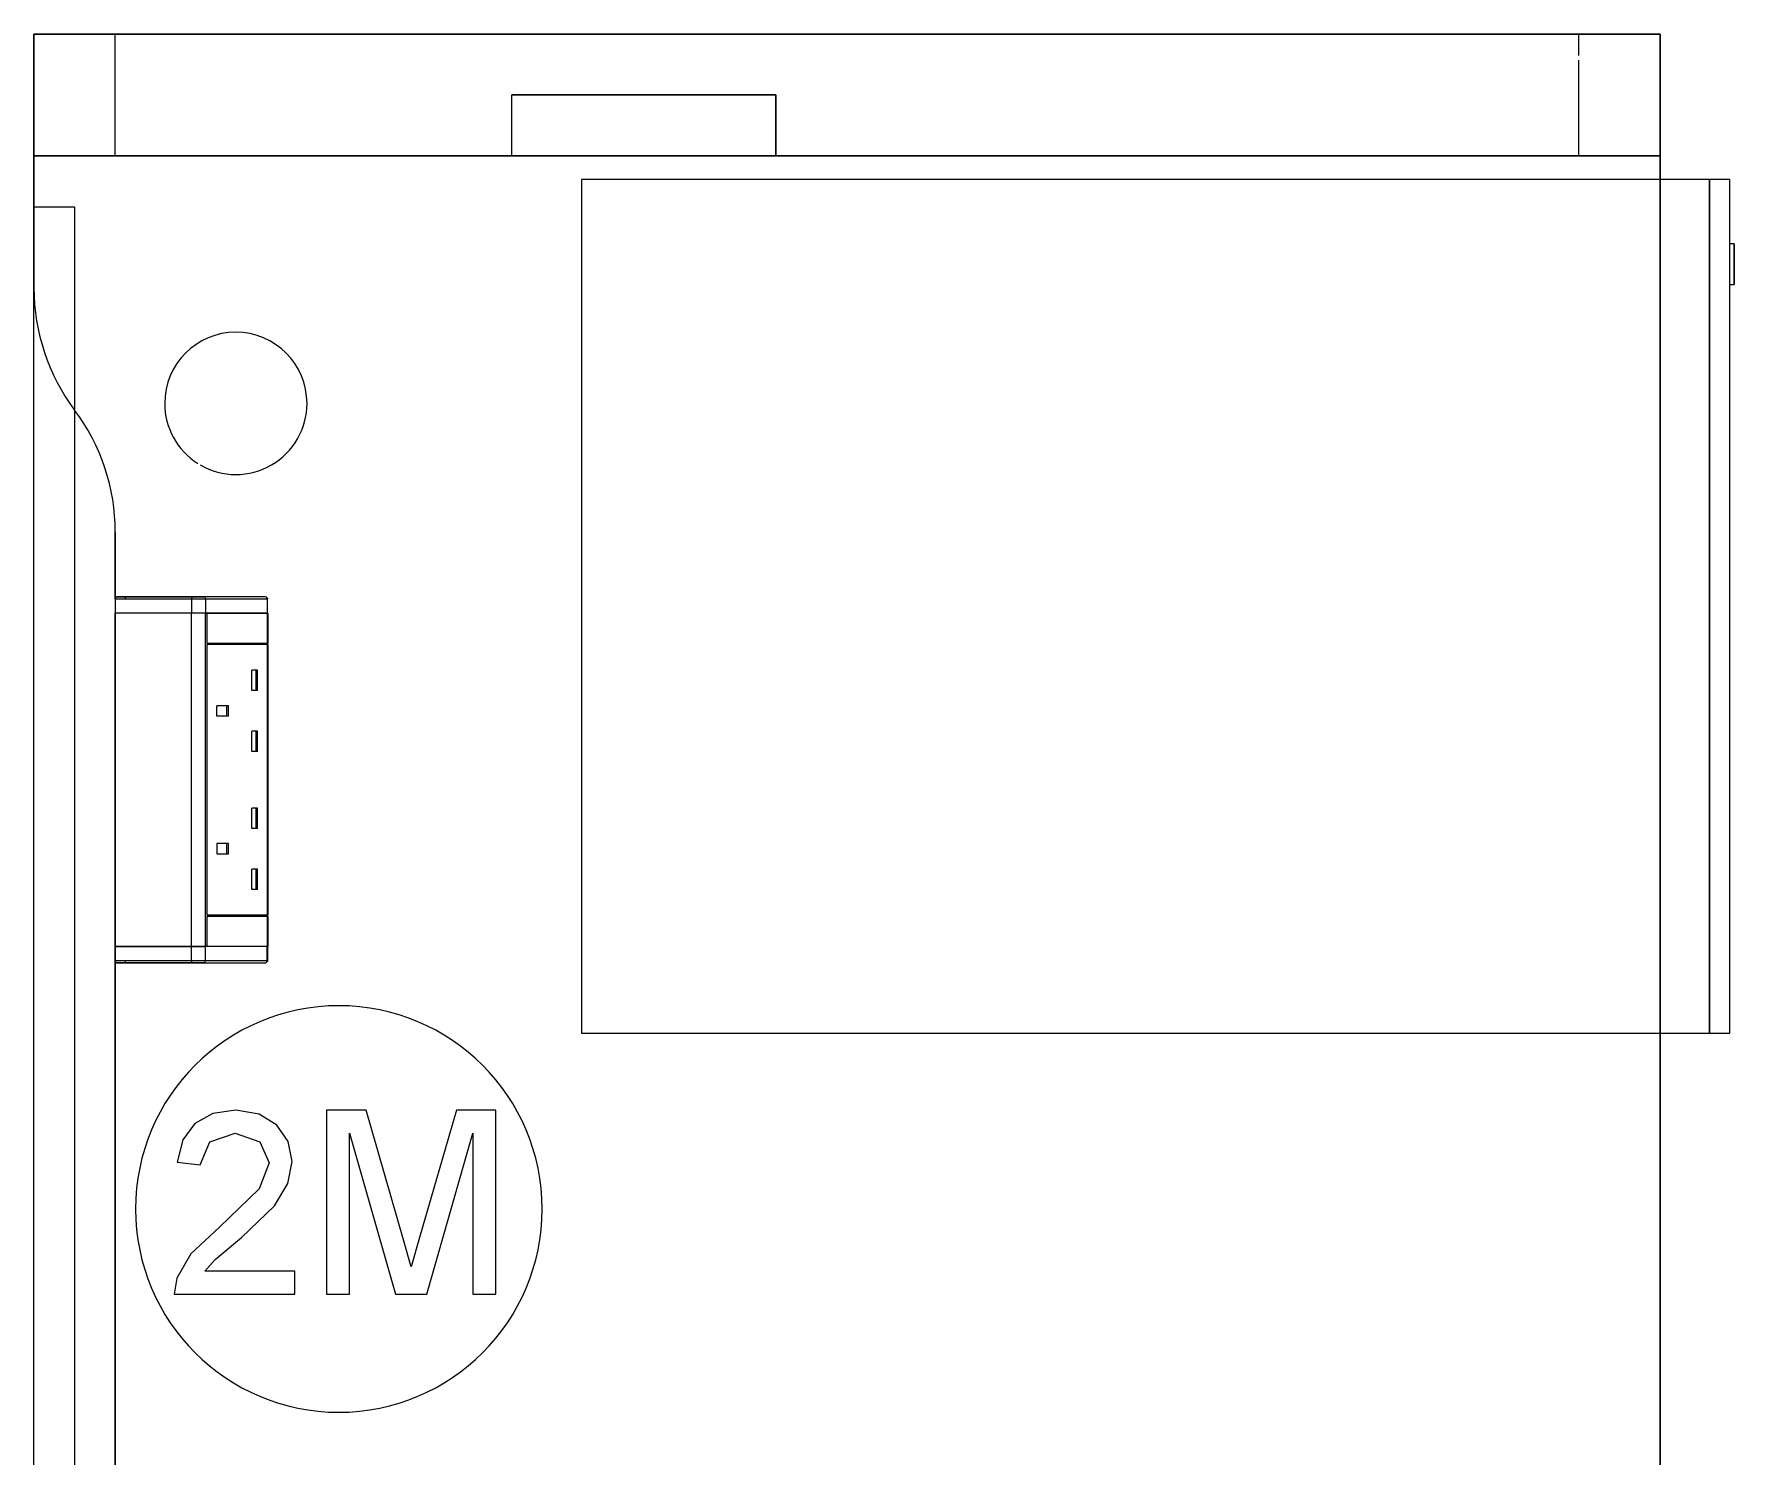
# Model space of a CAD drawing. Header units: millimetres. Extents: x 155927 to 317870, y -36033 to 97293.
# Drawn here: x 228551 to 229387, y 22051 to 22751 of the extents above; entities that cross this region are included whole.
import ezdxf

# ---------------------------------------------------------------- set-up
doc = ezdxf.new("R2010")
doc.units = ezdxf.units.MM
doc.header["$MEASUREMENT"] = 0
doc.layers.add('I-FURN', color=8, linetype='CONTINUOUS', lineweight=9)

msp = doc.modelspace()

# ---------------------------------------------------------------- linework, layer by layer
at = {"layer": 'I-FURN'}
for p, q in [((228551.1, 22750.51), (229351.1, 22750.51)), ((228591.1, 22750.51), (228551.1, 22750.51)), ((228551.1, 22690.51), (228551.1, 22750.51)), ((228551.1, 22690.51), (228551.1, 22750.51)), ((229351.1, 22750.51), (228551.1, 22750.51)), ((228551.1, 22750.51), (228551.1, 22625.51)), ((228551.1, 22625.51), (228551.1, 22750.51)), ((228551.1, 22750.51), (229351.1, 22750.51)), ((229311.1, 22750.51), (228591.1, 22750.51)), ((228591.1, 22690.51), (228591.1, 22750.51)), ((228591.1, 22690.51), (228591.1, 22750.51)), ((229351.1, 22750.51), (229311.1, 22750.51)), ((229311.1, 22739.93), (229311.1, 22750.51)), ((229311.1, 22739.93), (229311.1, 22750.51)), ((229351.1, 22750.51), (229351.1, 22690.51)), ((229351.1, 22690.51), (229351.1, 22750.51)), ((229351.1, 21150.51), (229351.1, 22750.51)), ((229351.1, 22750.51), (229351.1, 21150.51)), ((229311.1, 22690.51), (229311.1, 22737.62)), ((229311.1, 22690.51), (229311.1, 22737.62)), ((228786.1, 22720.51), (228916.1, 22720.51)), ((228786.1, 22690.51), (228786.1, 22720.51)), ((228916.1, 22720.51), (228786.1, 22720.51)), ((228786.1, 22690.51), (228786.1, 22720.51)), ((228916.1, 22720.51), (228916.1, 22690.51)), ((228916.1, 22690.51), (228916.1, 22720.51)), ((228786.1, 22690.51), (228551.1, 22690.51)), ((228551.1, 22690.51), (228591.1, 22690.51)), ((228591.1, 22690.51), (229311.1, 22690.51)), ((228916.1, 22690.51), (228786.1, 22690.51)), ((229351.1, 22690.51), (228916.1, 22690.51)), ((229311.1, 22690.51), (229351.1, 22690.51)), ((229351.1, 22678.95), (228820.36, 22678.95)), ((228820.36, 22678.95), (228820.36, 22258.95)), ((229375.36, 22678.95), (229351.1, 22678.95)), ((229375.36, 22678.95), (229375.36, 22258.95)), ((229385.36, 22678.95), (229375.36, 22678.95)), ((229375.36, 22258.95), (229375.36, 22678.95)), ((229385.36, 22258.95), (229385.36, 22678.95)), ((228551.1, 22625.51), (228551.1, 22665.51)), ((228551.1, 22665.51), (228571.1, 22665.51)), ((228571.1, 22665.51), (228571.1, 22565.51)), ((229387.36, 22647.34), (229385.36, 22647.34)), ((229387.36, 22627.34), (229387.36, 22647.34)), ((229387.36, 22647.34), (229387.36, 22627.34)), ((228551.1, 21274.4), (228551.1, 22625.51)), ((229385.36, 22627.34), (229387.36, 22627.34)), ((228571.1, 22565.51), (228571.1, 21335.51)), ((228591.1, 22505.51), (228591.1, 22472.7)), ((228591.1, 22472.7), (228591.1, 22505.51)), ((228591.09, 22472.7), (228591.09, 22465.7)), ((228591.1, 22472.7), (228628.56, 22472.7)), ((228591.1, 22472.7), (228591.1, 22465.7)), ((228592.1, 22473.7), (228592.09, 22473.7)), ((228629.12, 22473.7), (228592.1, 22473.7)), ((228592.1, 22473.7), (228596.09, 22473.7)), ((228596.09, 22472.7), (228596.09, 22473.7)), ((228596.09, 22473.7), (228634.66, 22473.7)), ((228628.56, 22472.7), (228635.48, 22472.7)), ((228628.56, 22472.7), (228628.56, 22465.7)), ((228634.66, 22473.7), (228629.12, 22473.7)), ((228664.94, 22473.7), (228634.66, 22473.7)), ((228664.94, 22473.7), (228634.66, 22473.7)), ((228635.48, 22472.7), (228665.76, 22472.7)), ((228635.48, 22472.7), (228635.48, 22465.7)), ((228665.57, 22473.48), (228665.6, 22473.45)), ((228665.76, 22472.7), (228665.94, 22472.7)), ((228665.76, 22472.7), (228665.76, 22465.7)), ((228665.94, 22465.7), (228665.94, 22472.7)), ((228665.94, 22465.7), (228665.94, 22472.7)), ((228665.94, 22465.7), (228665.94, 22472.7)), ((228591.09, 22465.58), (228591.09, 22301.68)), ((228591.1, 22465.7), (228628.56, 22465.7)), ((228591.1, 22301.68), (228591.1, 22465.58)), ((228628.56, 22465.58), (228591.1, 22465.58)), ((228628.56, 22465.7), (228635.48, 22465.7)), ((228628.56, 22301.68), (228628.56, 22465.58)), ((228635.48, 22465.58), (228628.56, 22465.58)), ((228636.31, 22465.64), (228633.86, 22465.64)), ((228635.48, 22465.7), (228665.76, 22465.7)), ((228635.48, 22301.68), (228635.48, 22465.58)), ((228635.48, 22465.58), (228636.11, 22465.58)), ((228636.11, 22465.58), (228636.11, 22450.64)), ((228636.31, 22450.64), (228636.31, 22465.64)), ((228636.31, 22465.64), (228666.14, 22465.64)), ((228665.76, 22465.7), (228665.94, 22465.7)), ((228665.94, 22301.68), (228665.94, 22465.58)), ((228666.14, 22465.64), (228666.14, 22450.64)), ((228636.11, 22450.14), (228636.11, 22317.14)), ((228666.14, 22450.64), (228636.31, 22450.64)), ((228636.31, 22317.14), (228636.31, 22450.14)), ((228666.14, 22450.14), (228636.31, 22450.14)), ((228665.76, 22450.64), (228665.76, 22450.14)), ((228666.14, 22450.14), (228666.14, 22317.14)), ((228661.11, 22437.53), (228658.25, 22437.53)), ((228658.25, 22427.53), (228658.25, 22437.53)), ((228660.38, 22427.53), (228660.38, 22437.53)), ((228661.11, 22427.53), (228661.11, 22437.53)), ((228646.77, 22420.03), (228641.04, 22420.03)), ((228641.04, 22415.03), (228641.04, 22420.03)), ((228646.04, 22415.03), (228646.04, 22420.03)), ((228646.77, 22415.03), (228646.77, 22420.03)), ((228661.11, 22427.53), (228658.25, 22427.53)), ((228646.77, 22415.03), (228641.04, 22415.03)), ((228661.11, 22407.53), (228658.25, 22407.53)), ((228658.25, 22397.53), (228658.25, 22407.53)), ((228660.38, 22397.53), (228660.38, 22407.53)), ((228661.11, 22397.53), (228661.11, 22407.53)), ((228661.11, 22397.53), (228658.25, 22397.53)), ((228661.11, 22369.75), (228658.25, 22369.75)), ((228658.25, 22359.75), (228658.25, 22369.75)), ((228660.38, 22359.75), (228660.38, 22369.75)), ((228661.11, 22359.75), (228661.11, 22369.75)), ((228661.11, 22359.75), (228658.25, 22359.75)), ((228641.04, 22352.25), (228641.04, 22347.25)), ((228646.77, 22352.25), (228641.04, 22352.25)), ((228641.04, 22347.25), (228646.77, 22347.25)), ((228646.04, 22347.25), (228646.04, 22352.25)), ((228646.77, 22347.25), (228646.77, 22352.25)), ((228661.11, 22339.75), (228658.25, 22339.75)), ((228658.25, 22329.75), (228658.25, 22339.75)), ((228660.38, 22329.75), (228660.38, 22339.75)), ((228661.11, 22329.75), (228661.11, 22339.75)), ((228661.11, 22329.75), (228658.25, 22329.75)), ((228636.11, 22316.64), (228636.11, 22301.68)), ((228666.14, 22317.14), (228636.31, 22317.14)), ((228636.31, 22301.64), (228636.31, 22316.64)), ((228636.31, 22316.64), (228666.14, 22316.64)), ((228665.76, 22317.14), (228665.76, 22316.64)), ((228666.14, 22316.64), (228666.14, 22301.64)), ((228591.09, 22301.58), (228591.09, 22294.58)), ((228591.1, 22301.68), (228628.56, 22301.68)), ((228591.1, 22294.58), (228591.1, 22301.58)), ((228628.56, 22301.58), (228591.1, 22301.58)), ((228591.1, 22294.58), (228591.1, 21395.51)), ((228591.1, 21395.51), (228591.1, 22294.58)), ((228628.56, 22294.58), (228591.1, 22294.58)), ((228596.09, 22293.58), (228596.09, 22294.58)), ((228628.56, 22301.68), (228635.48, 22301.68)), ((228628.56, 22294.58), (228628.56, 22301.58)), ((228635.48, 22301.58), (228628.56, 22301.58)), ((228635.48, 22294.58), (228628.56, 22294.58)), ((228636.11, 22301.68), (228635.48, 22301.68)), ((228635.48, 22294.58), (228635.48, 22301.58)), ((228665.76, 22301.58), (228635.48, 22301.58)), ((228665.76, 22294.58), (228635.48, 22294.58)), ((228666.14, 22301.64), (228636.31, 22301.64)), ((228665.76, 22294.58), (228665.76, 22301.58)), ((228665.94, 22301.58), (228665.76, 22301.58)), ((228665.94, 22294.58), (228665.76, 22294.58)), ((228665.94, 22294.58), (228665.94, 22301.58)), ((228665.94, 22294.58), (228665.94, 22301.58)), ((228665.94, 22301.58), (228665.94, 22294.58)), ((228596.09, 22293.58), (228592.1, 22293.58)), ((228592.1, 22293.58), (228629.12, 22293.58)), ((228634.66, 22293.58), (228596.09, 22293.58)), ((228629.12, 22293.58), (228634.66, 22293.58)), ((228634.66, 22293.58), (228664.94, 22293.58)), ((228634.66, 22293.58), (228664.94, 22293.58)), ((228665.61, 22293.83), (228665.58, 22293.81)), ((228820.36, 22258.95), (229351.1, 22258.95)), ((229351.1, 22258.95), (229375.36, 22258.95)), ((229375.36, 22258.95), (229385.36, 22258.95)), ((228639, 22219.43), (228630.2, 22214.55)), ((228650.36, 22221.06), (228639, 22219.43)), ((228661.81, 22219.25), (228650.36, 22221.06)), ((228714.44, 22221.06), (228695, 22221.06)), ((228695, 22221.06), (228695, 22130.65)), ((228732.94, 22157.34), (228714.44, 22221.06)), ((228758.9, 22221.06), (228740.71, 22158.44)), ((228778.34, 22221.06), (228758.9, 22221.06)), ((228778.34, 22130.65), (228778.34, 22221.06)), ((228630.2, 22214.55), (228624.28, 22206.56)), ((228670.59, 22213.82), (228661.81, 22219.25)), ((228676.18, 22205.71), (228670.59, 22213.82)), ((228624.28, 22206.56), (228621.54, 22195.63)), ((228632.84, 22194.22), (228637.6, 22205.63)), ((228637.6, 22205.63), (228650.12, 22209.76)), ((228650.12, 22209.76), (228662.14, 22205.53)), ((228662.14, 22205.53), (228666.74, 22195.17)), ((228678.04, 22195.85), (228676.18, 22205.71)), ((228706.3, 22130.65), (228706.3, 22209.76)), ((228706.3, 22209.76), (228729.01, 22130.65)), ((228744.33, 22130.65), (228767.04, 22209.76)), ((228767.04, 22209.76), (228767.04, 22130.65)), ((228621.54, 22195.63), (228632.84, 22194.22)), ((228666.74, 22195.17), (228661.86, 22182.37)), ((228676.04, 22185.14), (228678.04, 22195.85)), ((228661.86, 22182.37), (228642.35, 22163.54)), ((228669.36, 22174.06), (228676.04, 22185.14)), ((228653.17, 22158.57), (228669.36, 22174.06)), ((228642.35, 22163.54), (228628.2, 22150.44)), ((228640.17, 22147.7), (228653.17, 22158.57)), ((228736.67, 22144.03), (228732.94, 22157.34)), ((228740.71, 22158.44), (228736.67, 22144.03)), ((228628.2, 22150.44), (228621.34, 22138.44)), ((228635.07, 22141.95), (228640.17, 22147.7)), ((228621.34, 22138.44), (228620.12, 22130.65)), ((228679.46, 22141.95), (228635.07, 22141.95)), ((228679.46, 22130.65), (228679.46, 22141.95)), ((228620.12, 22130.65), (228679.46, 22130.65)), ((228695, 22130.65), (228706.3, 22130.65)), ((228729.01, 22130.65), (228744.33, 22130.65)), ((228767.04, 22130.65), (228778.34, 22130.65))]:
    msp.add_line(p, q, dxfattribs=at)
at = {"layer": 'I-FURN', "flags": 128}
for points in [[(228591.09, 22472.7), (228591.09, 22472.74), (228591.1, 22472.78), (228591.1, 22472.82), (228591.11, 22472.86), (228591.11, 22472.9), (228591.12, 22472.94), (228591.13, 22472.98), (228591.14, 22473.01), (228591.16, 22473.05), (228591.17, 22473.09), (228591.19, 22473.13), (228591.21, 22473.16), (228591.23, 22473.2), (228591.25, 22473.23), (228591.27, 22473.26), (228591.29, 22473.3), (228591.32, 22473.33), (228591.34, 22473.36), (228591.37, 22473.39), (228591.4, 22473.42), (228591.43, 22473.44), (228591.46, 22473.47), (228591.49, 22473.5), (228591.52, 22473.52), (228591.55, 22473.54), (228591.59, 22473.56), (228591.62, 22473.58), (228591.66, 22473.6), (228591.69, 22473.62), (228591.73, 22473.63), (228591.77, 22473.65), (228591.81, 22473.66), (228591.84, 22473.67), (228591.88, 22473.68), (228591.92, 22473.69), (228591.96, 22473.69), (228592, 22473.7), (228592.04, 22473.7), (228592.08, 22473.7), (228592.09, 22473.7)], [(228592.09, 22473.7), (228592.1, 22473.7), (228592.11, 22473.7), (228592.12, 22473.7), (228592.14, 22473.7), (228592.17, 22473.7), (228592.21, 22473.7), (228592.25, 22473.7), (228592.3, 22473.7), (228592.35, 22473.7), (228592.41, 22473.7), (228592.47, 22473.7), (228592.55, 22473.7), (228592.62, 22473.7), (228592.7, 22473.7), (228592.79, 22473.7), (228592.88, 22473.7), (228592.98, 22473.7), (228593.09, 22473.7), (228593.19, 22473.7), (228593.31, 22473.7), (228593.42, 22473.7), (228593.54, 22473.7), (228593.67, 22473.7), (228593.8, 22473.7), (228593.93, 22473.7), (228594.07, 22473.7), (228594.21, 22473.7), (228594.35, 22473.7), (228594.5, 22473.7), (228594.64, 22473.7), (228594.79, 22473.7), (228594.95, 22473.7), (228595.1, 22473.7), (228595.26, 22473.7), (228595.41, 22473.7), (228595.57, 22473.7), (228595.73, 22473.7), (228595.89, 22473.7), (228596.05, 22473.7), (228596.09, 22473.7)], [(228629.12, 22473.7), (228626.34, 22473.7), (228623.65, 22473.7), (228621.03, 22473.7), (228618.51, 22473.7), (228616.08, 22473.7), (228613.75, 22473.7), (228611.52, 22473.7), (228609.4, 22473.7), (228607.38, 22473.7), (228605.48, 22473.7), (228603.69, 22473.7), (228602.02, 22473.7), (228600.47, 22473.7), (228599.04, 22473.7), (228597.74, 22473.7), (228596.57, 22473.7), (228595.52, 22473.7), (228594.61, 22473.7), (228593.83, 22473.7), (228593.18, 22473.7), (228592.67, 22473.7), (228592.29, 22473.7), (228592.1, 22473.7)], [(228634.66, 22473.7), (228634.57, 22473.7), (228634.47, 22473.7), (228634.36, 22473.7), (228634.25, 22473.7), (228634.14, 22473.7), (228634.02, 22473.7), (228633.9, 22473.7), (228633.77, 22473.7), (228633.64, 22473.7), (228633.51, 22473.7), (228633.37, 22473.7), (228633.23, 22473.7), (228633.09, 22473.7), (228632.94, 22473.7), (228632.79, 22473.7), (228632.64, 22473.7), (228632.49, 22473.7), (228632.33, 22473.7), (228632.18, 22473.7), (228632.02, 22473.7), (228631.86, 22473.7), (228631.7, 22473.7), (228631.54, 22473.7), (228631.38, 22473.7), (228631.22, 22473.7), (228631.06, 22473.7), (228630.9, 22473.7), (228630.75, 22473.7), (228630.59, 22473.7), (228630.43, 22473.7), (228630.28, 22473.7), (228630.12, 22473.7), (228629.97, 22473.7), (228629.83, 22473.7), (228629.68, 22473.7), (228629.54, 22473.7), (228629.4, 22473.7), (228629.26, 22473.7), (228629.12, 22473.7)], [(228665.8, 22473.21), (228665.82, 22473.17), (228665.84, 22473.14), (228665.86, 22473.1), (228665.87, 22473.06), (228665.89, 22473.02), (228665.9, 22472.99), (228665.91, 22472.95), (228665.92, 22472.91), (228665.92, 22472.87), (228665.93, 22472.83), (228665.94, 22472.79), (228665.94, 22472.75), (228665.94, 22472.71), (228665.94, 22472.7)], [(228592.09, 22293.58), (228592.05, 22293.58), (228592.01, 22293.58), (228591.97, 22293.59), (228591.93, 22293.59), (228591.89, 22293.6), (228591.86, 22293.61), (228591.82, 22293.62), (228591.78, 22293.63), (228591.74, 22293.64), (228591.7, 22293.66), (228591.67, 22293.67), (228591.63, 22293.69), (228591.6, 22293.71), (228591.56, 22293.73), (228591.53, 22293.75), (228591.5, 22293.78), (228591.46, 22293.8), (228591.43, 22293.83), (228591.4, 22293.85), (228591.38, 22293.88), (228591.35, 22293.91), (228591.32, 22293.94), (228591.3, 22293.97), (228591.27, 22294), (228591.25, 22294.04), (228591.23, 22294.07), (228591.21, 22294.11), (228591.19, 22294.14), (228591.18, 22294.18), (228591.16, 22294.22), (228591.15, 22294.25), (228591.13, 22294.29), (228591.12, 22294.33), (228591.12, 22294.37), (228591.11, 22294.41), (228591.1, 22294.45), (228591.1, 22294.49), (228591.09, 22294.53), (228591.09, 22294.57), (228591.09, 22294.58)], [(228665.94, 22294.58), (228665.94, 22294.54), (228665.94, 22294.5), (228665.93, 22294.46), (228665.93, 22294.42), (228665.92, 22294.38), (228665.91, 22294.34), (228665.9, 22294.3), (228665.89, 22294.26), (228665.88, 22294.23), (228665.86, 22294.19), (228665.84, 22294.15), (228665.83, 22294.12), (228665.81, 22294.08)], [(228596.09, 22293.58), (228595.93, 22293.58), (228595.77, 22293.58), (228595.61, 22293.58), (228595.46, 22293.58), (228595.3, 22293.58), (228595.14, 22293.58), (228594.99, 22293.58), (228594.83, 22293.58), (228594.68, 22293.58), (228594.54, 22293.58), (228594.39, 22293.58), (228594.25, 22293.58), (228594.11, 22293.58), (228593.97, 22293.58), (228593.83, 22293.58), (228593.7, 22293.58), (228593.58, 22293.58), (228593.46, 22293.58), (228593.34, 22293.58), (228593.22, 22293.58), (228593.11, 22293.58), (228593.01, 22293.58), (228592.91, 22293.58), (228592.82, 22293.58), (228592.73, 22293.58), (228592.64, 22293.58), (228592.57, 22293.58), (228592.49, 22293.58), (228592.43, 22293.58), (228592.36, 22293.58), (228592.31, 22293.58), (228592.26, 22293.58), (228592.22, 22293.58), (228592.18, 22293.58), (228592.15, 22293.58), (228592.13, 22293.58), (228592.11, 22293.58), (228592.1, 22293.58), (228592.09, 22293.58)], [(228592.09, 22293.58), (228592.1, 22293.58), (228592.1, 22293.58)], [(228592.1, 22293.58), (228592.38, 22293.58), (228592.79, 22293.58), (228593.34, 22293.58), (228594.03, 22293.58), (228594.84, 22293.58), (228595.79, 22293.58), (228596.87, 22293.58), (228598.08, 22293.58), (228599.41, 22293.58), (228600.87, 22293.58), (228602.46, 22293.58), (228604.16, 22293.58), (228605.98, 22293.58), (228607.91, 22293.58), (228609.95, 22293.58), (228612.11, 22293.58), (228614.36, 22293.58), (228616.72, 22293.58), (228619.17, 22293.58), (228621.72, 22293.58), (228624.36, 22293.58), (228627.08, 22293.58), (228629.12, 22293.58)], [(228629.12, 22293.58), (228629.26, 22293.58), (228629.4, 22293.58), (228629.54, 22293.58), (228629.68, 22293.58), (228629.83, 22293.58), (228629.97, 22293.58), (228630.13, 22293.58), (228630.28, 22293.58), (228630.43, 22293.58), (228630.59, 22293.58), (228630.75, 22293.58), (228630.9, 22293.58), (228631.06, 22293.58), (228631.22, 22293.58), (228631.38, 22293.58), (228631.54, 22293.58), (228631.7, 22293.58), (228631.86, 22293.58), (228632.02, 22293.58), (228632.18, 22293.58), (228632.33, 22293.58), (228632.49, 22293.58), (228632.64, 22293.58), (228632.79, 22293.58), (228632.94, 22293.58), (228633.09, 22293.58), (228633.23, 22293.58), (228633.37, 22293.58), (228633.51, 22293.58), (228633.64, 22293.58), (228633.77, 22293.58), (228633.9, 22293.58), (228634.02, 22293.58), (228634.14, 22293.58), (228634.25, 22293.58), (228634.36, 22293.58), (228634.47, 22293.58), (228634.57, 22293.58), (228634.66, 22293.58)]]:
    msp.add_lwpolyline(points, dxfattribs=at)
at = {"layer": 'I-FURN'}
for centre, radius, start, end in [((228651.1, 22625.51), 100, 180, 216.8699), ((228651.1, 22625.51), 100, 180, 216.8699), ((228650.4, 22568.82), 35, 0, 180), ((228491.1, 22505.51), 100, 0, 36.8699), ((228491.1, 22505.51), 100, 0, 36.8699), ((228650.4, 22568.82), 35, 180, 237.61987), ((228650.4, 22568.82), 35, 240, 0), ((228701.06, 22172.52), 100, 0, 180), ((228701.06, 22172.52), 100, 180, 0)]:
    msp.add_arc(centre, radius, start, end, dxfattribs=at)
for centre, major_axis, ratio, start_param, end_param in [((228592.1, 22472.7), (0, 1), 0.998113, 0, 1.570796), ((228629.12, 22472.7), (0, 1), 0.56467, 0, 1.570796), ((228634.66, 22472.7), (0, 1), 0.819152, 4.712389, 6.283185), ((228664.94, 22472.7), (0, 1), 0.819152, 4.712389, 6.283185), ((228592.1, 22294.58), (0, 1), 0.998113, 1.570796, 3.141593), ((228629.12, 22294.58), (0, 1), 0.56467, 1.570796, 3.141593), ((228634.66, 22294.58), (0, 1), 0.819152, 3.141593, 4.712389), ((228664.94, 22294.58), (0, -1), 0.819152, 0, 1.570796)]:
    msp.add_ellipse(centre, major_axis=major_axis, ratio=ratio, start_param=start_param, end_param=end_param, dxfattribs=at)

doc.saveas('drawing.dxf')
